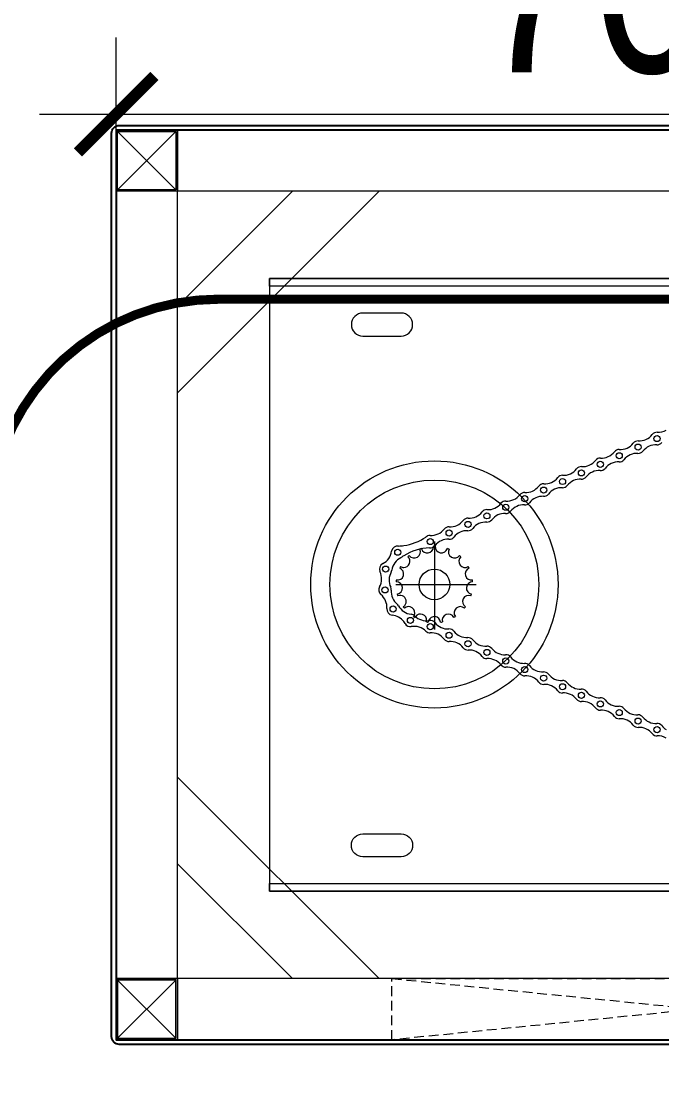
# Model space of a CAD drawing. Header units: millimetres. Extents: x -547695 to 905972, y -1055718 to 167349.
# Drawn here: x -521910 to -521492, y -1025177 to -1024484 of the extents above; entities that cross this region are included whole.
import ezdxf
from ezdxf import colors
from ezdxf.entities.mleader import LeaderData, LeaderLine
from ezdxf.enums import TextEntityAlignment as Align
from ezdxf.math import Vec2, Vec3

# ---------------------------------------------------------------- set-up
doc = ezdxf.new("R2010")
doc.units = ezdxf.units.MM
doc.linetypes.add('HIDDEN', pattern=[9.525, 6.35, -3.175])
doc.layers.get('DEFPOINTS').update_dxf_attribs({"color": 1, "lineweight": 25})
for name, color, linetype, lineweight in [('A-DIMS', 8, 'Continuous', 9), ('A-DOOR', 142, 'Continuous', 9), ('A-EQPM', 127, 'Continuous', 9), ('A-FINE', 255, 'Continuous', 25), ('A-HIDD', 45, 'HIDDEN', 9), ('A-LIFT', 3, 'Continuous', 9), ('A-LITE', 9, 'Continuous', 9), ('A-PATT', 252, 'Continuous', 9), ('A-SYMBOLS', 10, 'Continuous', 13)]:
    doc.layers.add(name, color=color, linetype=linetype, lineweight=lineweight)
doc.styles.add('VTK _ Arial_2.5 mm', font='arial.ttf', dxfattribs={"width": 0.8})
doc.styles.add('VTK_Arial', font='arial.ttf', dxfattribs={"width": 0.8})
doc.styles.add('VTK_Arial_2 mm', font='arial.ttf', dxfattribs={"width": 0.8})
doc.dimstyles.new('A-2.5-DIM50', dxfattribs={"dimscale": 50, "dimtxt": 2.5, "dimasz": 1, "dimexe": 1, "dimexo": 0, "dimgap": 0.5, "dimtad": 1, "dimdec": 0, "dimzin": 12, "dimdsep": 46, "dimtxsty": 'VTK_Arial', "dimblk": 'ARCHTICK', "dimcen": 0, "dimdle": 1, "dimclrd": 256, "dimclre": 256, "dimclrt": 7, "dimadec": 1, "dimazin": 3, "dimtfac": 1, "dimtdec": 0, "dimtmove": 0, "dimatfit": 2, "dimfxl": 20, "dimtolj": 1, "dimtzin": 0, "dimlwd": -1, "dimlwe": -1, "dimarcsym": 0})

# ---------------------------------------------------------------- blocks, each defined once
blk = doc.blocks.new('_ARCHTICK')
at = {"color": 0, "linetype": 'ByBlock', "const_width": 0.15}
blk.add_lwpolyline([(-0.5, -0.5), (0.5, 0.5)], dxfattribs=at)
blk = doc.blocks.new('*D609')
at = {"layer": 'A-DIMS', "ltscale": 5, "transparency": 16777216}
for p, q in [((-521848.02, -1024683.72), (-521848.02, -1024495.01)), ((-521148.02, -1024683.72), (-521148.02, -1024495.01)), ((-521898.02, -1024545.01), (-521098.02, -1024545.01))]:
    blk.add_line(p, q, dxfattribs=at)
at = {"layer": 'DEFPOINTS', "color": 0, "transparency": 16777216}
for p in [(-521148.02, -1024545.01), (-521848.02, -1024683.72), (-521148.02, -1024683.72)]:
    blk.add_point(p, dxfattribs=at)
at = {"layer": 'A-DIMS', "transparency": 16777216, "xscale": 50, "yscale": 50, "zscale": 50, "rotation": 180}
blk.add_blockref('_ARCHTICK', (-521848.02, -1024545.01), dxfattribs=at)
at = {"layer": 'A-DIMS', "transparency": 16777216, "xscale": 50, "yscale": 50, "zscale": 50}
blk.add_blockref('_ARCHTICK', (-521148.02, -1024545.01), dxfattribs=at)
at = {"layer": 'A-DIMS', "color": 7, "transparency": 16777216, "insert": (-521498.02, -1024456.19), "char_height": 125, "attachment_point": 5, "style": 'VTK_Arial'}
blk.add_mtext('\\A1;700', dxfattribs=at)
blk = doc.blocks.new('*U706')
at = {"linetype": 'HIDDEN', "ltscale": 50, "const_width": 0.2}
blk.add_lwpolyline([(9.028, -47.882), (-18.603, -47.882, -0.414214), (-23.603, -42.882), (-23.603, -26.663, -0.414214), (-18.603, -21.663), (9.028, -21.663, -0.414214), (14.028, -26.663), (14.028, -42.882, -0.414214)], format="xyb", close=True, dxfattribs=at)
at = {"color": 7, "width": 0.8}
for tag, height, style, p in [('VIEW-NUMBER', 3, 'VTK _ Arial_2.5 mm', (10.627, 2.303)), ('SHEET-NUMBER', 2.5, 'VTK_Arial_2 mm', (10.641, -2.535))]:
    blk.add_attdef(tag, text='', height=height, dxfattribs=dict(at, style=style)).set_placement(p, align=Align.MIDDLE_CENTER)
blk = doc.blocks.new('A$C7db9ddd7')
at = {"layer": 'A-DOOR', "linetype": 'Continuous', "ltscale": 10}
for points in [[(-580, 5200.02), (15, 5200.02), (15, 5195.02), (-580, 5195.02)], [(-580, 4805.02), (15, 4805.02), (15, 4800.02), (-580, 4800.02)]]:
    blk.add_lwpolyline(points, close=True, dxfattribs=at)
blk.add_lwpolyline([(-580, 4800.02), (20, 4800.02), (20, 5200.02), (-580, 5200.02), (-580, 4800.02)], dxfattribs=at)
at = {"layer": 'A-DOOR'}
for points in [[(-494, 5162.52, 1), (-494, 5177.52), (-519, 5177.52, 1), (-519, 5162.52)], [(-494, 4837.52, -1), (-494, 4822.52), (-519, 4822.52, -1), (-519, 4837.52)]]:
    blk.add_lwpolyline(points, format="xyb", close=True, dxfattribs=at)
at = {"layer": 'A-EQPM', "linetype": 'Continuous'}
for p, q in [((-472.2, 5028.36), (-472.2, 4971)), ((-445.07, 5000.15), (-497.55, 5000.15))]:
    blk.add_line(p, q, dxfattribs=at)
for centre, radius in [((-327.03, 5095.59), 2), ((-339.37, 5089.98), 2), ((-351.7, 5084.37), 2), ((-472.31, 5000.34), 80.7), ((-364.03, 5078.77), 2), ((-388.7, 5067.55), 2), ((-376.36, 5073.16), 2), ((-472.31, 5000.34), 68.16), ((-401.03, 5061.95), 2), ((-413.36, 5056.34), 2), ((-425.7, 5050.73), 2), ((-450.36, 5039.52), 2), ((-438.03, 5045.13), 2), ((-462.69, 5033.92), 2), ((-475.03, 5028.31), 2), ((-496.22, 5021.35), 2), ((-504.11, 5010.34), 2), ((-472.31, 5000.34), 10), ((-504.51, 4996.8), 2), ((-499.25, 4984.32), 2), ((-487.96, 4976.83), 2), ((-475.03, 4972.79), 2), ((-462.69, 4967.18), 2), ((-450.36, 4961.57), 2), ((-438.03, 4955.97), 2), ((-425.7, 4950.36), 2), ((-413.36, 4944.75), 2), ((-401.03, 4939.15), 2), ((-388.7, 4933.54), 2), ((-376.36, 4927.94), 2), ((-364.03, 4922.33), 2), ((-351.7, 4916.72), 2), ((-339.37, 4911.12), 2), ((-327.03, 4905.51), 2)]:
    blk.add_circle(centre, radius, dxfattribs=at)
for centre, radius, start, end in [((-338.64, 5104.75), 10.71, 266.35246, 322.20972), ((-327.03, 5095.59), 4.08, 89.38523, 140.44799), ((-326.31, 5110.35), 10.71, 266.35246, 299.68557), ((-350.97, 5099.14), 10.71, 266.35246, 322.20972), ((-339.37, 5089.98), 4.08, 89.38523, 140.44799), ((-327.76, 5080.82), 10.71, 86.68256, 142.53982), ((-327.03, 5095.59), 4.08, 268.44429, 319.50705), ((-364.03, 5078.77), 4.08, 89.38523, 140.44799), ((-363.31, 5093.53), 10.71, 266.35246, 322.20972), ((-351.7, 5084.37), 4.08, 89.38523, 140.44799), ((-340.1, 5075.21), 10.71, 86.68256, 142.53982), ((-339.37, 5089.98), 4.08, 268.44429, 319.50705), ((-376.36, 5073.16), 4.08, 89.38523, 140.44799), ((-375.64, 5087.93), 10.71, 266.35246, 322.20972), ((-364.03, 5078.77), 4.08, 268.44429, 319.50705), ((-352.43, 5069.6), 10.71, 86.68256, 142.53982), ((-351.7, 5084.37), 4.08, 268.44429, 319.50705), ((-400.31, 5076.71), 10.71, 266.35246, 322.20972), ((-388.7, 5067.55), 4.08, 89.38523, 140.44799), ((-387.97, 5082.32), 10.71, 266.35246, 322.20972), ((-377.09, 5058.39), 10.71, 86.68256, 142.53982), ((-376.36, 5073.16), 4.08, 268.44429, 319.50705), ((-364.76, 5064), 10.71, 86.68256, 142.53982), ((-412.64, 5071.11), 10.71, 266.35246, 322.20972), ((-401.03, 5061.95), 4.08, 89.38523, 140.44799), ((-389.43, 5052.79), 10.71, 86.68256, 142.53982), ((-388.7, 5067.55), 4.08, 268.44429, 319.50705), ((-424.97, 5065.5), 10.71, 266.35246, 322.20972), ((-413.36, 5056.34), 4.08, 89.38523, 140.44799), ((-401.76, 5047.18), 10.71, 86.68256, 142.53982), ((-401.03, 5061.95), 4.08, 268.44429, 319.50705), ((-438.03, 5045.13), 4.08, 89.38523, 140.44799), ((-437.3, 5059.89), 10.71, 266.35246, 322.20972), ((-425.7, 5050.73), 4.08, 89.38523, 140.44799), ((-414.09, 5041.57), 10.71, 86.68256, 142.53982), ((-413.36, 5056.34), 4.08, 268.44429, 319.50705), ((-461.97, 5048.68), 10.71, 266.35246, 322.20972), ((-450.36, 5039.52), 4.08, 89.38523, 140.44799), ((-449.64, 5054.29), 10.71, 266.35246, 322.20972), ((-438.03, 5045.13), 4.08, 268.44429, 319.50705), ((-426.43, 5035.97), 10.71, 86.68256, 142.53982), ((-425.7, 5050.73), 4.08, 268.44429, 319.50705), ((-474.3, 5043.08), 10.71, 266.35246, 322.20972), ((-462.69, 5033.92), 4.08, 89.38523, 140.44799), ((-451.09, 5024.75), 10.71, 86.68256, 142.53982), ((-450.36, 5039.52), 4.08, 268.44429, 319.50705), ((-438.76, 5030.36), 10.71, 86.68256, 142.53982), ((-497.63, 5061.32), 35.98, 278.49761, 303.39364), ((-475.03, 5028.31), 4.08, 114.42172, 133.23948), ((-475.03, 5028.31), 4.08, 89.38523, 114.47099), ((-463.43, 5019.15), 10.71, 86.68256, 142.36952), ((-462.69, 5033.92), 4.08, 268.44429, 319.50705), ((-510.84, 5023.5), 10.71, 296.6096, 352.46686), ((-496.22, 5021.35), 4.08, 82.17672, 169.43409), ((-497.63, 5061.32), 35.98, 273.13743, 278.49761), ((-473.66, 4988.32), 35.98, 92.96116, 121.22466), ((-485.47, 5021.59), 4, 216.35327, 26.10292), ((-472.31, 5000.34), 25, 109.76537, 112.58757), ((-485.47, 5021.59), 4, 26.10292, 27.17614), ((-476.91, 5024.91), 4, 195.1768, 198.97112), ((-476.91, 5024.91), 4, 198.97112, 358.71793), ((-475.03, 5028.31), 4.08, 263.11766, 319.99779), ((-472.31, 5000.34), 25, 89.81371, 91.4111), ((-476.91, 5024.91), 4, 358.71793, 5.99967), ((-472.31, 5000.34), 25, 88.5889, 89.81371), ((-467.72, 5024.91), 4, 174.00033, 344.8232), ((-472.31, 5000.34), 25, 67.41243, 70.23463), ((-459.15, 5021.59), 4, 152.82386, 323.64673), ((-504.11, 5010.34), 4.08, 118.37134, 203.34501), ((-489.48, 5008.19), 10.71, 116.27951, 172.13675), ((-496.22, 5021.35), 4.08, 299.31228, 314.18042), ((-473.66, 4988.32), 35.98, 121.22466, 123.21738), ((-492.26, 5015.4), 4, 269.28995, 48.35261), ((-472.31, 5000.34), 25, 130.94184, 133.76405), ((-452.36, 5015.4), 4, 131.64739, 302.47026), ((-472.31, 5000.34), 25, 46.23595, 49.05816), ((-517.45, 5003.97), 10.71, 330.52052, 26.37778), ((-491.17, 5003.18), 10.71, 150.19043, 206.04768), ((-504.11, 5010.34), 4.08, 333.2232, 350.37503), ((-496.36, 5007.18), 4, 258.70621, 69.52908), ((-472.31, 5000.34), 25, 152.11831, 154.94052), ((-492.26, 5015.4), 4, 237.52974, 269.28995), ((-448.27, 5007.18), 4, 110.47092, 281.29379), ((-472.31, 5000.34), 25, 25.05948, 27.88169), ((-472.31, 5000.34), 25, 173.29478, 176.11699), ((-497.21, 4998.03), 4, 279.88268, 90.70555), ((-447.42, 4998.03), 4, 89.29445, 260.11732), ((-472.31, 5000.34), 25, 3.88301, 6.70522), ((-504.51, 4996.8), 4.08, 152.28226, 227.92775), ((-513.99, 4985.45), 10.71, 355.10325, 50.96052), ((-504.51, 4996.8), 4.08, 357.80593, 24.28595), ((-489.77, 4995.67), 10.71, 174.77317, 230.63041), ((-472.31, 5000.34), 25, 194.47125, 197.29346), ((-494.69, 4989.19), 4, 53.50372, 111.88202), ((-449.93, 4989.19), 4, 68.11798, 238.94085), ((-472.31, 5000.34), 25, 342.70654, 345.52875), ((-499.25, 4984.32), 4.08, 31.40342, 48.86869), ((-486.35, 4991.53), 10.71, 208.37065, 236.11998), ((-494.69, 4989.19), 4, 301.05915, 306.49628), ((-494.69, 4989.19), 4, 306.49628, 53.50372), ((-489.16, 4981.86), 4, 334.32377, 133.05849), ((-455.47, 4981.86), 4, 46.94151, 217.76438), ((-499.25, 4984.32), 4.08, 176.86499, 261.52523), ((-500.87, 4969.62), 10.71, 36.97982, 84.558), ((-472.31, 5000.34), 25, 215.64772, 216.8699), ((-472.31, 5000.34), 25, 216.8699, 218.46993), ((-486.35, 4991.53), 10.71, 236.11998, 264.22792), ((-487.96, 4976.83), 4.08, 47.57251, 82.46617), ((-489.16, 4981.86), 4, 322.23562, 334.32377), ((-472.31, 5000.34), 25, 236.82419, 239.6464), ((-477.57, 4987.35), 10.71, 224.53974, 280.397), ((-481.35, 4977.02), 4, 145.26064, 154.23496), ((-481.35, 4977.02), 4, 354.61201, 145.26064), ((-472.31, 4975.34), 4, 4.58857, 159.22488), ((-463.28, 4977.02), 4, 25.76504, 196.5879), ((-472.31, 5000.34), 25, 300.3536, 303.17581), ((-472.31, 5000.34), 25, 321.53007, 324.35228), ((-500.87, 4969.62), 10.71, 28.70075, 36.97982), ((-487.96, 4976.83), 4.08, 210.46248, 277.69433), ((-485.42, 4962.27), 10.71, 44.86984, 100.7271), ((-481.35, 4977.02), 4, 343.4121, 354.61201), ((-472.31, 5000.34), 25, 258.00066, 260.82287), ((-472.31, 4975.34), 4, 159.22488, 175.41143), ((-475.03, 4972.79), 4.08, 40.49295, 98.63527), ((-463.43, 4981.95), 10.71, 217.46018, 273.31744), ((-472.31, 5000.34), 25, 279.17713, 281.99934), ((-475.03, 4972.79), 4.08, 226.63157, 270.61477), ((-474.3, 4958.02), 10.71, 37.79028, 93.64754), ((-462.69, 4967.18), 4.08, 40.49295, 91.55571), ((-451.09, 4976.34), 10.71, 217.46018, 273.31744), ((-450.36, 4961.57), 4.08, 40.49295, 91.55571), ((-462.69, 4967.18), 4.08, 219.55201, 270.61477), ((-461.97, 4952.41), 10.71, 37.79028, 93.64754), ((-450.36, 4961.57), 4.08, 219.55201, 270.61477), ((-438.76, 4970.74), 10.71, 217.46018, 273.31744), ((-438.03, 4955.97), 4.08, 40.49295, 91.55571), ((-426.43, 4965.13), 10.71, 217.46018, 273.31744), ((-449.64, 4946.81), 10.71, 37.79028, 93.64754), ((-438.03, 4955.97), 4.08, 219.55201, 270.61477), ((-437.3, 4941.2), 10.71, 37.79028, 93.64754), ((-425.7, 4950.36), 4.08, 40.49295, 91.55571), ((-414.09, 4959.52), 10.71, 217.46018, 273.31744), ((-425.7, 4950.36), 4.08, 219.55201, 270.61477), ((-424.97, 4935.6), 10.71, 37.79028, 93.64754), ((-413.36, 4944.75), 4.08, 40.49295, 91.55571), ((-401.76, 4953.92), 10.71, 217.46018, 273.31744), ((-413.36, 4944.75), 4.08, 219.55201, 270.61477), ((-412.64, 4929.99), 10.71, 37.79028, 93.64754), ((-401.03, 4939.15), 4.08, 40.49295, 91.55571), ((-389.43, 4948.31), 10.71, 217.46018, 273.31744), ((-388.7, 4933.54), 4.08, 40.49295, 91.55571), ((-401.03, 4939.15), 4.08, 219.55201, 270.61477), ((-400.31, 4924.38), 10.71, 37.79028, 93.64754), ((-388.7, 4933.54), 4.08, 219.55201, 270.61477), ((-377.09, 4942.7), 10.71, 217.46018, 273.31744), ((-376.36, 4927.94), 4.08, 40.49295, 91.55571), ((-364.76, 4937.1), 10.71, 217.46018, 273.31744), ((-387.97, 4918.78), 10.71, 37.79028, 93.64754), ((-376.36, 4927.94), 4.08, 219.55201, 270.61477), ((-375.64, 4913.17), 10.71, 37.79028, 93.64754), ((-364.03, 4922.33), 4.08, 40.49295, 91.55571), ((-352.43, 4931.49), 10.71, 217.46018, 273.31744), ((-364.03, 4922.33), 4.08, 219.55201, 270.61477), ((-363.31, 4907.56), 10.71, 37.79028, 93.64754), ((-351.7, 4916.72), 4.08, 40.49295, 91.55571), ((-340.1, 4925.88), 10.71, 217.46018, 273.31744), ((-351.7, 4916.72), 4.08, 219.55201, 270.61477), ((-350.97, 4901.96), 10.71, 37.79028, 93.64754), ((-339.37, 4911.12), 4.08, 40.49295, 91.55571), ((-327.76, 4920.28), 10.71, 217.46018, 273.31744), ((-339.37, 4911.12), 4.08, 219.55201, 270.61477), ((-338.64, 4896.35), 10.71, 37.79028, 93.64754), ((-327.03, 4905.51), 4.08, 219.55201, 270.61477), ((-327.03, 4905.51), 4.08, 40.49295, 91.55571), ((-315.43, 4914.67), 10.71, 217.46018, 238.61748), ((-326.31, 4890.74), 10.71, 60.31442, 93.64754)]:
    blk.add_arc(centre, radius, start, end, dxfattribs=at)
at = {"layer": 'A-FINE'}
blk.add_lwpolyline([(10.07, 5297.02), (-680, 5297.01), (-680, 4703.02), (-43, 4703.01), (-43, 4743.02), (-40, 4743.02), (-40, 4703.01, -0.414218), (-43, 4700.01), (-678, 4700.02, -0.414214), (-683, 4705.02), (-683, 5295.01, -0.414214), (-678, 5300.01), (10.07, 5300.01)], format="xyb", close=True, dxfattribs=at)
at = {"layer": 'A-HIDD'}
blk.add_lwpolyline([(-500, 4743.02), (-100, 4743.02), (-100, 4703.02), (-500, 4703.02)], close=True, dxfattribs=at)
for points in [[(-500, 4743.02), (-100, 4703.02)], [(-100, 4743.02), (-500, 4703.02)]]:
    blk.add_lwpolyline(points, dxfattribs=at)
at = {"layer": 'A-LIFT'}
for points in [[(-680.02, 5297.01), (-640.02, 5297.01), (-640.02, 5257.01), (-680.02, 5257.01)], [(-679.02, 5296.01), (-641.02, 5296.01), (-641.02, 5258.01), (-679.02, 5258.01)], [(-680.02, 4703.02), (-640.02, 4703.02), (-640.02, 4743.02), (-680.02, 4743.02)], [(-679.02, 4704.02), (-641.02, 4704.02), (-641.02, 4742.02), (-679.02, 4742.02)]]:
    blk.add_lwpolyline(points, close=True, dxfattribs=at)
at = {"layer": 'A-LITE', "ltscale": 5}
for points in [[(-640.02, 5182.02), (-565, 5257.02)], [(-640, 5125.47), (-508.42, 5257.02)], [(-640, 4874.57), (-508.42, 4743.02)], [(-640.02, 4818.02), (-565, 4743.02)]]:
    blk.add_lwpolyline(points, dxfattribs=at)
at = {"layer": 'A-PATT', "ltscale": 0.1}
for p, q in [((-679.02, 5258.01), (-641.02, 5296.01)), ((-641.02, 5258.01), (-679.02, 5296.01)), ((-679.02, 4742.02), (-641.02, 4704.02)), ((-641.02, 4742.02), (-679.02, 4704.02))]:
    blk.add_line(p, q, dxfattribs=at)
at = {"layer": 'A-PATT'}
for points in [[(-640, 5257.02), (-640, 5297.02), (-20.02, 5297.02), (-20.02, 5257.02)], [(-640, 5257.02), (-680, 5257.02), (-680, 4743.02), (-640, 4743.02)], [(-640, 4743.01), (-640, 4703.01), (-83, 4703.02), (-83, 4743.02)]]:
    blk.add_lwpolyline(points, close=True, dxfattribs=at)

msp = doc.modelspace()

# ---------------------------------------------------------------- block references
at = {"layer": 'A-DIMS', "ltscale": 5}
msp.add_blockref('A$C7db9ddd7', (-521168.02, -1029852.43), dxfattribs=at)
at = {"layer": 'A-SYMBOLS', "xscale": 30, "yscale": 30, "zscale": 30}
msp.add_blockref('*U706', (-521223.13, -1024015.96), dxfattribs=at)

# ---------------------------------------------------------------- dimensions: what is measured, and where the dimension line sits
at = {"layer": 'A-DIMS', "ltscale": 5}
dim = msp.add_linear_dim(base=(-521148.02, -1024545.01), p1=(-521848.02, -1024683.72), p2=(-521148.02, -1024683.72), dimstyle='A-2.5-DIM50', override={"dimpost": '\\X'}, dxfattribs=at)
dim.commit()
dim.dimension.update_dxf_attribs({"geometry": '*D609', "text_midpoint": (-521498.02, -1024456.19)})

# ---------------------------------------------------------------- leaders
at = {"layer": 'A-SYMBOLS'}
ml = msp.add_multileader_mtext('Standard', dxfattribs=at)
ml.set_content('TRỤC CỬA', color=7, style='VTK_Arial')
ml.set_leader_properties()
ml.build(insert=Vec2(0, 0))
ml.multileader.update_dxf_attribs({"text_top_attachment_type": 0, "text_bottom_attachment_type": 0, "arrow_head_size": 80, "scale": 40})
ctx = ml.context
ctx.base_point, ctx.scale, ctx.char_height, ctx.arrow_head_size, ctx.landing_gap_size, ctx.plane_origin = Vec3(-525347.98, -1024579.25), 40, 100, 80, 80, Vec3(-526281.7, -1024724.36)
notes = []
notes.append((ctx, [(0, (1, 1, 0), (-525420.52, -1024579.25), (1, 0), 72.54, [(0, [(-525627.77, -1025043.89)], 256, [])])]))
ctx.mtext.insert, ctx.mtext.width, ctx.mtext.flow_direction = Vec3(-525267.98, -1024518.16), 760.1634, 5
ml = msp.add_multileader_mtext('Standard', dxfattribs=at)
ml.set_content('MẶT BÍCH', color=7, style='VTK_Arial')
ml.set_leader_properties()
ml.build(insert=Vec2(0, 0))
ml.multileader.update_dxf_attribs({"text_top_attachment_type": 0, "text_bottom_attachment_type": 0, "arrow_head_size": 80, "scale": 40})
ctx = ml.context
ctx.base_point, ctx.scale, ctx.char_height, ctx.arrow_head_size, ctx.landing_gap_size, ctx.plane_origin = Vec3(-523202.24, -1024579.25), 40, 100, 80, 80, Vec3(-525468.04, -1024724.36)
notes.append((ctx, [(0, (1, 1, 0), (-523274.77, -1024579.25), (1, 0), 72.54, [(0, [(-523395.77, -1024846.9)], 256, [])])]))
ctx.mtext.insert, ctx.mtext.width, ctx.mtext.flow_direction = Vec3(-523122.24, -1024518.16), 760.1634, 5
ml = msp.add_multileader_mtext('Standard', dxfattribs=at)
ml.set_content('ĐỘNG CƠ', color=7, style='VTK_Arial')
ml.set_leader_properties()
ml.build(insert=Vec2(0, 0))
ml.multileader.update_dxf_attribs({"text_top_attachment_type": 0, "text_bottom_attachment_type": 0, "arrow_head_size": 80, "scale": 40})
ctx = ml.context
ctx.base_point, ctx.scale, ctx.char_height, ctx.arrow_head_size, ctx.landing_gap_size, ctx.plane_origin = Vec3(-523199.42, -1025053.9), 40, 100, 80, 80, Vec3(-525181.72, -1025196.55)
notes.append((ctx, [(0, (1, 1, 0), (-523271.96, -1025053.9), (1, 0), 72.54, [(0, [(-523538.68, -1025053.9)], 256, [])])]))
ctx.mtext.insert, ctx.mtext.width, ctx.mtext.flow_direction = Vec3(-523119.42, -1024992.82), 760.1634, 5
for ctx, leaders in notes:
    for number, flags, end, landing, length, lines in leaders:
        leader = LeaderData()
        leader.index, (leader.has_last_leader_line, leader.has_dogleg_vector, leader.attachment_direction) = number, flags
        leader.last_leader_point, leader.dogleg_vector, leader.dogleg_length = Vec3(end), Vec3(landing), length
        for number, points, colour, breaks in lines:
            line = LeaderLine()
            line.index, line.vertices, line.color, line.breaks = number, Vec3.list(points), colors.encode_raw_color(colour), breaks
            leader.lines.append(line)
        ctx.leaders.append(leader)

doc.saveas('drawing.dxf')
